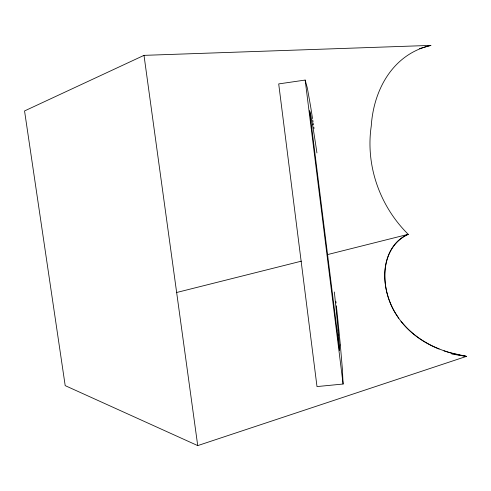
<?xml version="1.0" encoding="UTF-8"?>
<svg xmlns="http://www.w3.org/2000/svg" width="491" height="491" viewBox="0 0 491 491"><rect width="100%" height="100%" fill="white"/><g stroke="black" fill="none" stroke-linecap="round" stroke-linejoin="round"><path stroke-width="0.74" d="M398.753 318.26C392.082 308.802 387.479 297.859 385.631 286.419A50.72 35.027 73 0 1 384.772 276.893C384.177 259.978 391.566 241.038 408.248 234.311C379.862 206.337 365.365 165.528 371.264 125.972C373.596 89.608 392.996 54.084 430.865 45.393L144.004 55.36L24.55 110.941L65.193 385.631L197.726 445.607L466.45 356.38L449.161 352.495L443.999 350.844M419.51 48.634L430.865 45.393M176.65 292.495L301.357 261.169M327.337 254.639L408.248 234.311C378.138 248.372 380.31 291.206 396.691 315.191C406.64 330.781 422.021 342.319 439.12 349.033M312.534 118.644A209.682 4.505 83.1 0 0 310.564 106.148L307.348 88.073L305.169 80.064L278.704 83.912L316.996 386.577L343.105 384.03L342.356 368.735L340.343 345.026M451.88 354.048L466.45 356.38C441.556 352.477 416.896 341.368 401 321.28M312.429 124.223L311.736 120.301A179.755 3.83 83.1 0 0 310.042 112.163L309.631 110.8L339.514 350.322L339.391 347.425M144.004 55.36L197.726 445.607M305.169 80.064L343.105 384.03M335.912 301.584L336.065 303.033M338.084 329.989L338.526 335.15M334.34 291.979A180.559 3.897 82.9 0 1 338.115 330.185M338.52 334.991A180.559 3.897 82.9 0 1 339.391 347.309M336.36 305.801A210.633 4.579 82.9 0 1 340.324 344.878M312.742 120A209.682 4.505 83.1 0 1 313.055 122.075M313.264 123.474A209.682 4.505 83.1 0 1 313.479 124.898M313.804 127.059A209.682 4.505 83.1 0 1 314.019 128.519M312.454 124.34A179.755 3.83 83.1 0 1 316.928 152.922"/></g></svg>
